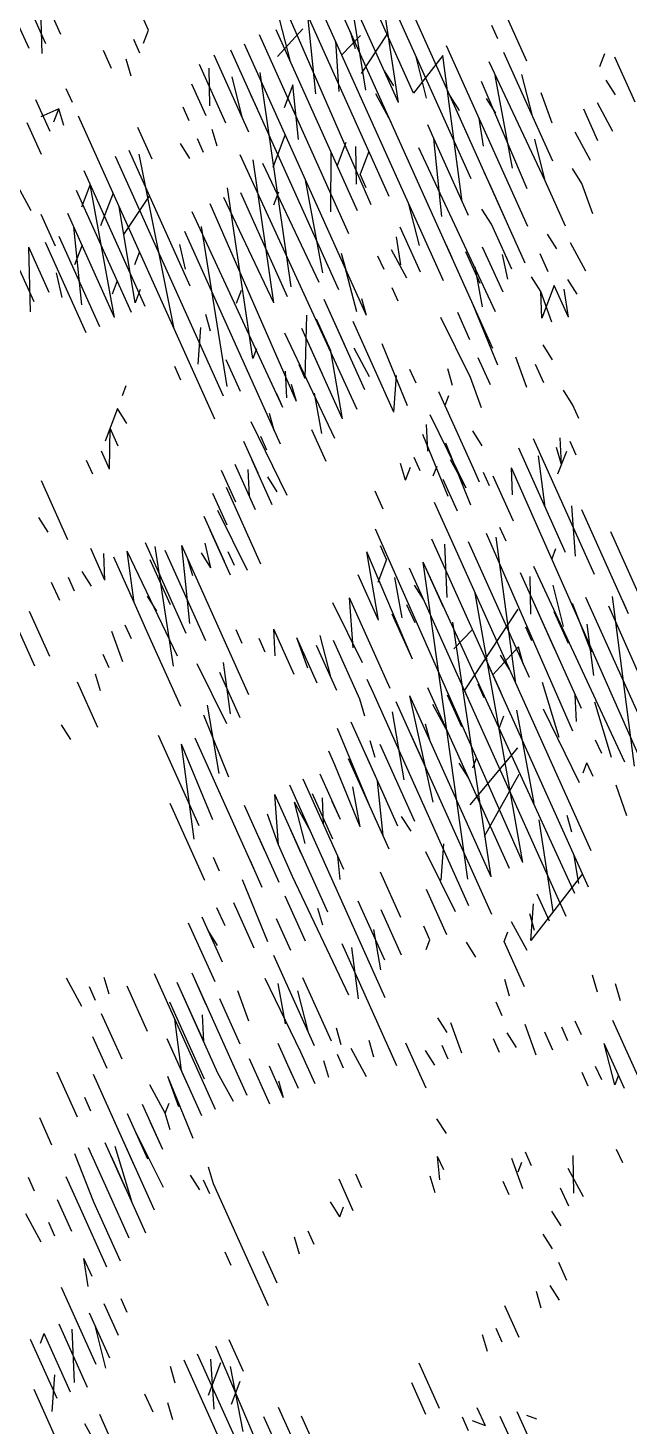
# Model space of a CAD drawing. Header units: metres. Extents: x 1851427 to 1852022, y 5183007 to 5183309.
# Drawn here: x 1851986.906 to 1851988.734, y 5183050.644 to 5183054.897 of the extents above; entities that cross this region are included whole.
import ezdxf

# ---------------------------------------------------------------- set-up
doc = ezdxf.new("R2010")
doc.units = ezdxf.units.M
doc.header["$LTSCALE"] = 2.5
doc.layers.add('FEUIL', color=7, linetype='CONTINUOUS')
doc.layers.add('TRONC', color=7, linetype='CONTINUOUS')
doc.layers.add('PRO_BAT', color=252, linetype='CONTINUOUS', lineweight=18)

# ---------------------------------------------------------------- blocks, each defined once
blk = doc.blocks.new('00_prunus')
at = {"layer": 'FEUIL', "color": 62, "linetype": 'Continuous'}
for p, q in [((-0.397, 5.8011), (-0.1075, 6.3142)), ((-0.651, 5.6487), (-0.0211, 6.2786)), ((-0.5494, 5.923), (-0.1938, 6.2786)), ((-0.5342, 5.735), (-0.0059, 6.2634)), ((-0.4123, 5.8214), (0.0094, 6.243)), ((-0.3462, 5.8011), (-0.0922, 6.243)), ((-0.397, 5.8011), (-0.0719, 6.1262)), ((-0.651, 5.5166), (-0.0922, 6.0754)), ((-0.651, 5.9535), (-0.651, 5.9738)), ((-0.6358, 5.8011), (-0.5139, 5.923)), ((-0.6358, 5.7706), (-0.4986, 5.9027)), ((-0.6358, 5.6995), (-0.4326, 5.9027)), ((-0.585, 5.8519), (-0.5494, 5.9027)), ((-0.5494, 5.5826), (-0.2294, 5.9027)), ((-0.6155, 5.8519), (-0.585, 5.8874)), ((-0.585, 5.7706), (-0.5139, 5.8874)), ((-0.5342, 5.6995), (-0.4326, 5.8874)), ((-0.4326, 5.8874), (-0.4123, 5.8214)), ((-0.3462, 5.8874), (-0.331, 5.8214)), ((-0.6155, 5.7503), (-0.4986, 5.8722)), ((-0.4326, 5.8214), (-0.397, 5.8722)), ((-0.4326, 5.669), (-0.2294, 5.8722)), ((-0.4123, 5.6487), (-0.1938, 5.8722)), ((-0.3107, 5.8722), (-0.2954, 5.8366)), ((-0.2802, 5.7706), (-0.2294, 5.8722)), ((-0.397, 5.6334), (-0.1938, 5.8366)), ((-0.3107, 5.7858), (-0.2802, 5.8519)), ((-0.2294, 5.8519), (-0.2091, 5.8011)), ((-0.2294, 5.8011), (-0.1938, 5.8519)), ((-0.6358, 5.7706), (-0.6002, 5.8214)), ((-0.5342, 5.7858), (-0.5139, 5.8214)), ((-0.397, 5.5979), (-0.1735, 5.8214)), ((-0.4631, 5.4963), (-0.1583, 5.8011)), ((0.1313, 5.6842), (0.2481, 5.8011)), ((-0.7171, 5.7503), (-0.6866, 5.7858)), ((-0.4123, 5.5166), (-0.143, 5.7858)), ((-0.0211, 5.7706), (-0.0059, 5.7858)), ((0.0957, 5.7198), (0.1618, 5.7858)), ((0.111, 5.6995), (0.1973, 5.7858)), ((-0.5494, 5.6842), (-0.4631, 5.7706)), ((-0.5139, 5.669), (-0.4631, 5.7706)), ((-0.3462, 5.4963), (-0.1938, 5.7706)), ((-0.2802, 5.6995), (-0.2446, 5.7706)), ((-0.2446, 5.7706), (-0.2446, 5.735)), ((-0.2091, 5.6842), (-0.1227, 5.7706)), ((-0.0211, 5.7503), (-0.0211, 5.7706)), ((0.111, 5.6842), (0.1465, 5.7706)), ((-0.6358, 5.5674), (-0.4478, 5.7503)), ((-0.5647, 5.735), (-0.5494, 5.7503)), ((-0.1938, 5.6995), (-0.1583, 5.7503)), ((-0.1735, 5.6842), (-0.1075, 5.7503)), ((-0.143, 5.6995), (-0.1227, 5.7503)), ((-0.0211, 5.735), (-0.0059, 5.7503)), ((-0.3818, 5.7198), (-0.3818, 5.6842)), ((-0.3818, 5.669), (-0.3615, 5.7198)), ((-0.3462, 5.7198), (-0.3462, 5.6842)), ((-0.143, 5.6842), (-0.1075, 5.7198)), ((-0.0211, 5.6995), (-0.0059, 5.7198)), ((-0.7374, 5.669), (-0.7018, 5.6995)), ((-0.3615, 5.6182), (-0.331, 5.6995)), ((-0.2599, 5.6995), (-0.2599, 5.6487)), ((-0.6358, 5.6334), (-0.585, 5.6842)), ((-0.1227, 5.669), (-0.1075, 5.6842)), ((-0.4986, 5.6182), (-0.4631, 5.669)), ((-0.7374, 5.6334), (-0.7171, 5.6487)), ((-0.7374, 5.5979), (-0.7171, 5.6334)), ((-0.7374, 5.5979), (-0.7018, 5.6334)), ((-0.7018, 5.6334), (-0.7018, 5.5826)), ((-0.6358, 5.6182), (-0.6155, 5.6487)), ((-0.6358, 5.5979), (-0.585, 5.6487)), ((-0.5494, 5.6182), (-0.5342, 5.6334)), ((-0.5139, 5.5826), (-0.4631, 5.6334)), ((-0.4986, 5.3642), (-0.2091, 5.6487)), ((-0.3818, 5.5318), (-0.3107, 5.6487)), ((-0.3818, 5.5166), (-0.2446, 5.6487)), ((-0.331, 5.4658), (-0.2294, 5.6487)), ((-0.0922, 5.5979), (-0.0567, 5.6334)), ((-0.7171, 5.5826), (-0.6866, 5.6182)), ((-0.7018, 5.5826), (-0.6866, 5.6182)), ((-0.6155, 5.5674), (-0.585, 5.6182)), ((-0.4834, 5.5826), (-0.4631, 5.6182)), ((-0.3107, 5.2778), (0.0297, 5.6182)), ((-0.2802, 5.6182), (-0.2802, 5.5979)), ((0.0449, 5.5979), (0.0602, 5.6182)), ((0.0602, 5.6182), (0.0805, 5.5979)), ((0.0602, 5.5979), (0.0602, 5.6182)), ((0.0602, 5.5826), (0.0957, 5.6182)), ((-0.4986, 5.5674), (-0.4631, 5.5979)), ((-0.3462, 5.481), (-0.2294, 5.5979)), ((-0.331, 5.3794), (-0.2091, 5.5979)), ((-0.2091, 5.3794), (-0.0719, 5.5979)), ((-0.2091, 5.4455), (-0.0567, 5.5979)), ((-0.4631, 5.5674), (-0.4478, 5.5826)), ((-0.331, 5.4658), (-0.2091, 5.5826)), ((-0.3107, 5.3134), (-0.0414, 5.5826)), ((-0.4478, 5.4963), (-0.397, 5.5674)), ((-0.4123, 5.3439), (-0.1938, 5.5674)), ((-0.7374, 5.5318), (-0.7171, 5.5471)), ((-0.6358, 5.4658), (-0.5647, 5.5318)), ((-0.6155, 5.5166), (-0.585, 5.5471)), ((-0.397, 5.3286), (-0.1735, 5.5471)), ((-0.3107, 5.3286), (-0.1938, 5.5318)), ((-0.1583, 5.3947), (-0.0059, 5.5471)), ((-0.1227, 5.3642), (-0.0211, 5.5318)), ((-0.1075, 5.5471), (-0.0922, 5.481)), ((-0.0567, 5.5318), (-0.0567, 5.481)), ((-0.0211, 5.5318), (-0.0211, 5.4963)), ((-0.7374, 5.4963), (-0.7171, 5.5166)), ((-0.7171, 5.481), (-0.6866, 5.5166)), ((-0.4123, 5.2778), (-0.1735, 5.5166)), ((-0.143, 5.3947), (-0.0719, 5.5166)), ((-0.143, 5.3794), (-0.0059, 5.5166)), ((-0.1938, 5.4658), (-0.1735, 5.4963)), ((0.0449, 5.4658), (0.0805, 5.4963)), ((-0.8034, 5.4658), (-0.7882, 5.481)), ((-0.5494, 5.3794), (-0.4478, 5.481)), ((-0.4986, 5.3947), (-0.4123, 5.481)), ((-0.1227, 5.3642), (-0.0059, 5.481)), ((-0.6155, 5.4455), (-0.6002, 5.4658)), ((-0.5647, 5.3947), (-0.4986, 5.4658)), ((-0.4123, 5.3794), (-0.3818, 5.4658)), ((-0.2802, 5.4658), (-0.2802, 5.4455)), ((-0.1227, 5.4658), (-0.1227, 5.4455)), ((-0.0719, 5.3642), (-0.0211, 5.4658)), ((-0.0059, 5.4302), (0.0297, 5.4658)), ((-0.8187, 5.415), (-0.8034, 5.4302)), ((-0.8034, 5.3947), (-0.7882, 5.4302)), ((-0.6358, 5.3947), (-0.6002, 5.4302)), ((-0.6155, 5.415), (-0.6155, 5.4302)), ((-0.5647, 5.4302), (-0.5494, 5.4455)), ((-0.5494, 5.3794), (-0.5342, 5.4302)), ((-0.4986, 5.415), (-0.4631, 5.4455)), ((-0.4834, 5.3439), (-0.3818, 5.4455)), ((-0.4834, 5.3439), (-0.4326, 5.4302)), ((-0.4834, 5.3134), (-0.3615, 5.4302)), ((-0.1075, 5.3439), (-0.0059, 5.4455)), ((-0.0922, 5.3286), (0.0094, 5.4302)), ((-0.0414, 5.4455), (-0.0414, 5.415)), ((-0.8898, 5.2778), (-0.7526, 5.415)), ((-0.8034, 5.415), (-0.8034, 5.3794)), ((-0.8034, 5.3947), (-0.7882, 5.415)), ((-0.2599, 5.3947), (-0.2446, 5.415)), ((-0.143, 5.415), (-0.143, 5.3947)), ((-0.1075, 5.415), (-0.1075, 5.3947)), ((-0.0211, 5.3642), (0.0297, 5.415)), ((-0.0059, 5.3286), (0.0297, 5.415)), ((-0.8542, 5.2778), (-0.7374, 5.3947)), ((-0.8034, 5.3286), (-0.7679, 5.3947)), ((-0.6866, 5.3134), (-0.6002, 5.3947)), ((-0.331, 5.3947), (-0.331, 5.3794)), ((-0.2599, 5.3439), (-0.2446, 5.3947)), ((-0.0414, 5.3642), (-0.0211, 5.3947)), ((-0.6155, 5.3439), (-0.6002, 5.3794)), ((-0.397, 5.3439), (-0.3818, 5.3794)), ((-0.0059, 5.3439), (0.0297, 5.3794)), ((-1.159, 4.9375), (-0.7374, 5.3642)), ((-0.7526, 5.3286), (-0.7374, 5.3642)), ((-0.6663, 5.2931), (-0.6002, 5.3642)), ((-0.4631, 5.3134), (-0.4326, 5.3642)), ((-0.331, 5.3286), (-0.2954, 5.3642)), ((-1.0066, 5.227), (-0.905, 5.3286)), ((-0.9711, 5.227), (-0.8542, 5.3439)), ((-0.8695, 5.2778), (-0.839, 5.3439)), ((-0.7679, 5.2931), (-0.7171, 5.3439)), ((-0.7171, 5.3286), (-0.7018, 5.3439)), ((-0.7018, 5.3286), (-0.6866, 5.3439)), ((-0.6866, 5.3134), (-0.651, 5.3439)), ((-0.6358, 5.3134), (-0.6358, 5.3286)), ((-0.6155, 5.3134), (-0.6002, 5.3286)), ((-0.2446, 5.3134), (-0.2294, 5.3286)), ((-0.2446, 5.3134), (-0.2294, 5.3286)), ((-0.6002, 5.2931), (-0.6002, 5.3134)), ((-0.6002, 5.2931), (-0.585, 5.3134)), ((-0.4834, 5.2778), (-0.4478, 5.3134)), ((-0.4478, 5.2118), (-0.3615, 5.2931)), ((-0.839, 5.2626), (-0.839, 5.2778)), ((-0.7679, 5.2626), (-0.7526, 5.2778)), ((-0.1735, 5.2626), (-0.1735, 5.2778)), ((-0.9558, 5.0391), (-0.7374, 5.2626)), ((-0.8542, 5.0746), (-0.7526, 5.2626)), ((-1.3114, 4.8511), (-0.9406, 5.227)), ((-1.159, 4.973), (-0.905, 5.227)), ((-1.0574, 5.0238), (-0.9406, 5.2423)), ((-1.0574, 4.8359), (-0.6663, 5.227)), ((-1.0422, 5.0238), (-0.8187, 5.2423)), ((-1.0422, 4.8867), (-0.6866, 5.2423)), ((-0.9558, 5.0746), (-0.8034, 5.227)), ((-0.8898, 5.1762), (-0.8542, 5.227)), ((-0.8695, 5.0899), (-0.7171, 5.2423)), ((-0.839, 5.1762), (-0.8187, 5.227)), ((-0.7171, 5.1559), (-0.6866, 5.227)), ((-0.4326, 5.1915), (-0.3818, 5.2423)), ((-0.4326, 5.2118), (-0.4123, 5.227)), ((-0.4123, 5.1762), (-0.3615, 5.227)), ((-0.397, 5.1915), (-0.3818, 5.227)), ((-0.1938, 5.227), (-0.1735, 5.2423)), ((-0.1735, 5.2423), (-0.1735, 5.1915)), ((-0.9558, 4.8359), (-0.585, 5.2118)), ((-0.1938, 5.1559), (-0.1735, 5.2118)), ((-0.1938, 5.1915), (-0.1735, 5.2118)), ((-1.0422, 4.8206), (-0.6663, 5.1915)), ((-0.9558, 5.1254), (-0.9203, 5.1915)), ((-0.8898, 4.7851), (-0.6663, 5.1915)), ((-0.4478, 5.1051), (-0.3615, 5.1915)), ((-1.0422, 4.7851), (-0.651, 5.1762)), ((-0.9558, 4.8359), (-0.7526, 5.1762)), ((-0.8187, 5.1762), (-0.7882, 5.0391)), ((-0.7018, 5.0543), (-0.585, 5.1762)), ((-0.6358, 5.0899), (-0.585, 5.1762)), ((-0.6155, 5.1762), (-0.6155, 5.1407)), ((-0.1938, 5.1559), (-0.1735, 5.1762)), ((-0.6663, 5.1051), (-0.6358, 5.1559)), ((-0.4326, 5.0899), (-0.3615, 5.1559)), ((-0.1735, 5.1407), (-0.1583, 5.1559)), ((-0.9203, 4.8003), (-0.7374, 5.1254)), ((-0.839, 5.1254), (-0.8187, 5.0746)), ((-0.7679, 5.1254), (-0.7526, 5.0899)), ((-0.6358, 5.0899), (-0.585, 5.1407)), ((-0.4123, 5.0746), (-0.3615, 5.1254)), ((-0.651, 5.0391), (-0.585, 5.1051)), ((-0.6155, 5.0391), (-0.585, 5.1051)), ((-0.4123, 5.0899), (-0.397, 5.1051)), ((-0.3818, 5.0746), (-0.3615, 5.1051)), ((-0.1735, 5.0391), (-0.1075, 5.1051)), ((-1.0219, 5.0238), (-0.9711, 5.0899)), ((-0.9558, 5.0543), (-0.9406, 5.0899)), ((-0.9406, 5.0238), (-0.8898, 5.0899)), ((-0.6358, 5.0238), (-0.5647, 5.0899)), ((-0.4986, 4.9222), (-0.331, 5.0899)), ((-0.3818, 4.9883), (-0.331, 5.0899)), ((-0.3818, 5.0746), (-0.3615, 5.0899)), ((-0.4123, 4.973), (-0.3107, 5.0746)), ((-0.3818, 4.9222), (-0.2954, 5.0746)), ((-0.3818, 4.973), (-0.2802, 5.0746)), ((-0.9914, 4.973), (-0.905, 5.0543)), ((-0.3818, 4.9375), (-0.2599, 5.0543)), ((-0.2954, 4.9883), (-0.2599, 5.0543)), ((-0.143, 5.0391), (-0.1227, 5.0543)), ((-1.0066, 5.0238), (-0.9914, 5.0391)), ((-0.9406, 4.9222), (-0.8695, 5.0391)), ((-0.9406, 4.8206), (-0.7374, 5.0238)), ((-0.8542, 5.0238), (-0.8542, 5.0035)), ((-0.651, 4.973), (-0.585, 5.0391)), ((-0.6155, 4.973), (-0.5647, 5.0238)), ((-0.6002, 4.9883), (-0.5647, 5.0391)), ((-0.585, 4.973), (-0.5342, 5.0238)), ((-0.5647, 4.9883), (-0.5342, 5.0238)), ((-0.5494, 4.973), (-0.4986, 5.0238)), ((-0.5139, 4.9883), (-0.4986, 5.0238)), ((-0.2954, 4.9883), (-0.2446, 5.0391)), ((-0.2446, 5.0035), (-0.2294, 5.0391)), ((-0.2446, 5.0035), (-0.2091, 5.0391)), ((-1.0066, 4.9883), (-0.9914, 5.0035)), ((-0.9914, 4.9883), (-0.9914, 5.0035)), ((-0.9203, 4.8003), (-0.7171, 5.0035)), ((-0.8034, 4.8714), (-0.7171, 5.0035)), ((-0.4986, 4.9883), (-0.4834, 5.0035)), ((-0.4631, 4.9883), (-0.4478, 5.0035)), ((-0.2294, 4.9883), (-0.2091, 5.0035)), ((-1.0727, 4.9527), (-1.0422, 4.9883)), ((-0.9406, 4.7495), (-0.7018, 4.9883)), ((-0.905, 4.7495), (-0.6663, 4.9883)), ((-0.8898, 4.9883), (-0.8542, 4.8867)), ((-0.2091, 4.973), (-0.1938, 4.9883)), ((-0.7526, 4.8867), (-0.7018, 4.973)), ((-0.1938, 4.9527), (-0.1735, 4.973)), ((-0.905, 4.9527), (-0.8898, 4.8511)), ((-0.839, 4.9527), (-0.839, 4.9375)), ((-0.4834, 4.8867), (-0.4478, 4.9527)), ((-0.4123, 4.8714), (-0.331, 4.9527)), ((-1.0066, 4.9019), (-0.9914, 4.9222)), ((-0.7882, 4.8359), (-0.7018, 4.9222)), ((-0.7018, 4.9019), (-0.6866, 4.9222)), ((-0.4986, 4.8867), (-0.4478, 4.9375)), ((-0.4834, 4.8714), (-0.4123, 4.9375)), ((-0.2091, 4.8714), (-0.1583, 4.9222)), ((-1.0219, 4.7851), (-0.9558, 4.9019)), ((-0.7679, 4.8206), (-0.6866, 4.9019)), ((-0.1938, 4.8511), (-0.143, 4.9019)), ((-0.7679, 4.7851), (-0.6663, 4.8867)), ((-0.4986, 4.8003), (-0.4478, 4.8867)), ((-1.0422, 4.8359), (-1.0219, 4.8714)), ((-0.7526, 4.8003), (-0.7171, 4.8714)), ((-0.7171, 4.8003), (-0.651, 4.8714)), ((-0.5139, 4.8003), (-0.4478, 4.8714)), ((-1.0422, 4.8511), (-1.0066, 4.7343)), ((-0.7171, 4.8003), (-0.6866, 4.8511)), ((-0.6866, 4.8003), (-0.6358, 4.8511)), ((-0.8542, 4.7698), (-0.839, 4.8206)), ((-0.839, 4.5819), (-0.6002, 4.8206)), ((-0.7882, 4.8206), (-0.7679, 4.8359)), ((-0.7171, 4.7343), (-0.6155, 4.8359)), ((-0.6663, 4.7851), (-0.651, 4.8206)), ((-0.6002, 4.6835), (-0.4478, 4.8359)), ((-0.5139, 4.7343), (-0.4326, 4.8206)), ((-0.4986, 4.6987), (-0.4326, 4.8206)), ((-0.4986, 4.719), (-0.397, 4.8206)), ((-1.0219, 4.7698), (-0.9914, 4.8003)), ((-0.8898, 4.7343), (-0.8187, 4.8003)), ((-0.7171, 4.6682), (-0.585, 4.8003)), ((-0.651, 4.7495), (-0.6155, 4.8003)), ((-0.6155, 4.7343), (-0.585, 4.8003)), ((-1.0066, 4.7343), (-0.9914, 4.7851)), ((-1.0066, 4.7495), (-0.9914, 4.7698)), ((-0.6155, 4.7343), (-0.585, 4.7698)), ((-0.6002, 4.719), (-0.5494, 4.7698)), ((-1.0066, 4.719), (-0.9711, 4.7495)), ((-0.8898, 4.6987), (-0.839, 4.7495)), ((-0.8187, 4.6987), (-0.7679, 4.7495)), ((-0.7171, 4.719), (-0.7018, 4.7495)), ((-1.159, 4.6987), (-1.1438, 4.719)), ((-1.1235, 4.6987), (-1.1082, 4.719)), ((-1.0219, 4.6682), (-0.9711, 4.719)), ((-0.9711, 4.719), (-0.9711, 4.7343)), ((-0.5342, 4.6479), (-0.4478, 4.7343)), ((-0.9406, 4.6835), (-0.9203, 4.6987)), ((-0.8695, 4.6835), (-0.8542, 4.6987)), ((-0.839, 4.6479), (-0.7882, 4.6987)), ((-0.8187, 4.6327), (-0.7526, 4.6987)), ((-0.7882, 4.5666), (-0.651, 4.6987)), ((-0.8695, 4.6682), (-0.8695, 4.6835)), ((-0.5494, 4.6682), (-0.5342, 4.6835)), ((-1.0066, 4.6479), (-0.9914, 4.6682)), ((-0.8187, 4.6174), (-0.7882, 4.6682)), ((-0.7171, 4.6479), (-0.7018, 4.6682)), ((-0.7018, 4.6174), (-0.651, 4.6682)), ((-1.2302, 4.5971), (-1.1946, 4.6327)), ((-1.2098, 4.5819), (-1.159, 4.6327)), ((-1.1946, 4.5819), (-1.159, 4.6327)), ((-1.0066, 4.6174), (-0.9914, 4.6327)), ((-0.8898, 4.4955), (-0.7526, 4.6327)), ((-0.8034, 4.5666), (-0.7679, 4.6327)), ((-0.6866, 4.5971), (-0.651, 4.6327)), ((-1.1946, 4.5971), (-1.1946, 4.5819)), ((-1.1743, 4.5819), (-1.159, 4.5971)), ((-1.159, 4.5666), (-1.1438, 4.5819)), ((-0.9711, 4.5463), (-0.9406, 4.5819)), ((-0.9406, 4.5666), (-0.9203, 4.5819)), ((-0.7679, 4.4803), (-0.6663, 4.5819)), ((-0.585, 4.5666), (-0.5647, 4.5819)), ((-0.7882, 4.4955), (-0.7171, 4.5666)), ((-0.7526, 4.4955), (-0.7171, 4.5463)), ((-0.7526, 4.465), (-0.6663, 4.5463)), ((-0.7171, 4.4955), (-0.6866, 4.5463)), ((-0.9406, 4.5158), (-0.9203, 4.5311)), ((-0.9406, 4.4803), (-0.8898, 4.5311)), ((-0.8542, 4.4955), (-0.839, 4.5158)), ((-0.8034, 4.4955), (-0.7882, 4.5158)), ((-0.6663, 4.4803), (-0.6358, 4.5158)), ((-0.6663, 4.4142), (-0.5647, 4.5158)), ((-1.2454, 4.4803), (-1.2302, 4.4955)), ((-0.6663, 4.4447), (-0.6155, 4.4955)), ((-0.651, 4.3939), (-0.5494, 4.4955)), ((-1.1946, 4.4142), (-1.1743, 4.465)), ((-0.7526, 4.4295), (-0.7171, 4.465)), ((-0.6358, 4.3787), (-0.5494, 4.465)), ((-0.6155, 4.4295), (-0.6002, 4.465)), ((-0.4631, 4.4447), (-0.4478, 4.465)), ((-1.2098, 4.4142), (-1.1743, 4.4447)), ((-1.1235, 4.4295), (-1.1082, 4.4447)), ((-0.9914, 4.4295), (-0.9711, 4.4447)), ((-0.6002, 4.3787), (-0.5647, 4.4447)), ((-0.4478, 4.4295), (-0.4326, 4.4447)), ((-0.4478, 4.4295), (-0.4326, 4.4447)), ((-0.4326, 4.4142), (-0.397, 4.4447)), ((-1.1235, 4.3939), (-1.093, 4.4295)), ((-1.1082, 4.4142), (-1.1082, 4.4295)), ((-1.1946, 4.3939), (-1.1743, 4.4142)), ((-0.7526, 4.3939), (-0.7374, 4.4142)), ((-0.6155, 4.3634), (-0.5647, 4.4142)), ((-1.1946, 4.3634), (-1.1743, 4.3787)), ((-1.1082, 4.3787), (-1.093, 4.3939)), ((-1.0066, 4.3634), (-0.9914, 4.3939)), ((-1.0066, 4.3787), (-0.9914, 4.3939)), ((-1.0066, 4.3431), (-0.9914, 4.3634)), ((-0.6155, 4.3279), (-0.585, 4.3634)), ((-1.1946, 4.3279), (-1.1743, 4.3431)), ((-0.6002, 4.3126), (-0.5647, 4.3431)), ((-0.905, 4.3126), (-0.8898, 4.3279)), ((-0.6002, 4.3126), (-0.6002, 4.3279)), ((-0.905, 4.2771), (-0.8695, 4.3126)), ((-0.6155, 4.2618), (-0.5647, 4.3126)), ((-0.8898, 4.2618), (-0.8898, 4.2771)), ((-0.8898, 4.2618), (-0.8695, 4.2771)), ((-0.6358, 4.211), (-0.5647, 4.2771)), ((-0.6358, 4.1755), (-0.5342, 4.2771)), ((-0.839, 4.1044), (-0.7018, 4.2415)), ((-0.7018, 4.2263), (-0.6866, 4.2415)), ((-0.6866, 4.2263), (-0.6663, 4.2415)), ((-0.6002, 4.1755), (-0.5494, 4.2415)), ((-0.8695, 4.211), (-0.8542, 4.2263)), ((-0.6358, 4.1399), (-0.5494, 4.2263)), ((-0.8542, 4.1907), (-0.839, 4.211)), ((-0.839, 4.1399), (-0.8034, 4.1755)), ((-0.6155, 4.1247), (-0.5647, 4.1755)), ((-0.7679, 4.1399), (-0.7526, 4.1552)), ((-0.6155, 4.0891), (-0.5494, 4.1552)), ((-0.6002, 4.0739), (-0.5342, 4.1399)), ((-0.5139, 4.1247), (-0.4986, 4.1399)), ((-1.3978, 3.9215), (-1.2302, 4.0891)), ((-1.2606, 4.0891), (-1.2454, 4.0891)), ((-1.2302, 4.0536), (-1.2098, 4.0739)), ((-1.2302, 4.0536), (-1.2098, 4.0739)), ((-1.1946, 4.0536), (-1.1743, 4.0739)), ((-0.585, 4.0383), (-0.5647, 4.0739)), ((-0.585, 4.0536), (-0.5647, 4.0739)), ((-1.1946, 4.0536), (-1.1743, 4.0536)), ((-1.1743, 4.0383), (-1.159, 4.0536)), ((-0.839, 4.0028), (-0.8034, 4.0383)), ((-0.651, 4.0231), (-0.6358, 4.0383)), ((-0.9203, 3.8859), (-0.7882, 4.0231)), ((-0.651, 3.9875), (-0.6155, 4.0231)), ((-0.6358, 3.9367), (-0.5494, 4.0231)), ((-0.9203, 3.8504), (-0.7679, 4.0028)), ((-0.8695, 3.9215), (-0.8187, 4.0028)), ((-0.8187, 3.9367), (-0.7882, 4.0028)), ((-0.8034, 4.0028), (-0.8034, 3.952)), ((-0.651, 3.952), (-0.6002, 4.0028)), ((-1.093, 3.7843), (-0.905, 3.9723)), ((-1.0422, 3.8707), (-0.9406, 3.9723)), ((-0.8898, 3.8504), (-0.7526, 3.9875)), ((-0.839, 3.9875), (-0.839, 3.952)), ((-0.651, 3.9367), (-0.6155, 3.9875)), ((-0.6358, 3.9012), (-0.5647, 3.9723)), ((-0.6155, 3.9012), (-0.585, 3.9723)), ((-0.9558, 3.8859), (-0.8898, 3.952)), ((-0.6155, 3.8859), (-0.5494, 3.952)), ((-0.5494, 3.9367), (-0.5494, 3.952)), ((-0.6002, 3.8707), (-0.5342, 3.9367)), ((-0.7679, 3.9012), (-0.7526, 3.9215)), ((-0.7374, 3.9012), (-0.7171, 3.9215)), ((-0.6002, 3.8504), (-0.585, 3.9012)), ((-0.8187, 3.7183), (-0.6663, 3.8707)), ((-0.7018, 3.7335), (-0.5647, 3.8707)), ((-0.6866, 3.8199), (-0.651, 3.8504))]:
    blk.add_line(p, q, dxfattribs=at)
at = {"layer": 'TRONC', "color": 39, "linetype": 'Continuous'}
for p, q in [((-0.7171, 5.923), (-0.6663, 5.9738)), ((-0.6866, 5.923), (-0.6663, 5.9382)), ((-0.4986, 5.9382), (-0.4834, 5.9535)), ((-0.7018, 5.8722), (-0.6663, 5.9027)), ((-0.6866, 5.8519), (-0.651, 5.8874)), ((-0.3107, 5.8519), (-0.2954, 5.8722)), ((-0.6866, 5.8214), (-0.651, 5.8519)), ((-0.5342, 5.8366), (-0.5139, 5.8519)), ((-0.4834, 5.8214), (-0.4631, 5.8366)), ((-0.3818, 5.8214), (-0.3615, 5.8366)), ((-0.6866, 5.7858), (-0.6663, 5.8011)), ((-0.397, 5.7706), (-0.3615, 5.8011)), ((-0.4631, 5.7706), (-0.4478, 5.7858)), ((-0.6866, 5.7198), (-0.6358, 5.7706)), ((-0.6002, 5.6995), (-0.5647, 5.735)), ((-0.2091, 5.7198), (-0.1938, 5.735)), ((0.0094, 5.6995), (0.0297, 5.7198)), ((-0.6866, 5.6842), (-0.6663, 5.6995)), ((-0.585, 5.6842), (-0.5647, 5.6995)), ((-0.397, 5.669), (-0.3818, 5.6842)), ((-0.6866, 5.6487), (-0.6663, 5.669)), ((-0.1735, 5.6487), (-0.1583, 5.669)), ((-0.6866, 5.6182), (-0.6663, 5.6334)), ((-0.6002, 5.5979), (-0.5647, 5.6334)), ((-0.5494, 5.6182), (-0.5342, 5.6334)), ((-0.1583, 5.6334), (-0.143, 5.6487)), ((-0.143, 5.6182), (-0.1227, 5.6334)), ((0.0449, 5.6334), (0.0602, 5.6487)), ((0.0602, 5.5471), (0.0957, 5.5826)), ((-0.6663, 5.4963), (-0.6002, 5.5674)), ((-0.4123, 5.5471), (-0.397, 5.5674)), ((-0.4986, 5.5318), (-0.4834, 5.5471)), ((-0.4123, 5.5166), (-0.397, 5.5318)), ((-0.4631, 5.4963), (-0.4478, 5.5166)), ((-0.7882, 5.481), (-0.7679, 5.4963)), ((-0.6663, 5.4658), (-0.6358, 5.4963)), ((-0.4478, 5.4455), (-0.397, 5.4963)), ((-0.6663, 5.4302), (-0.6358, 5.4658)), ((-0.4326, 5.4302), (-0.397, 5.4658)), ((-0.4326, 5.3947), (-0.397, 5.4302)), ((-0.6866, 5.3794), (-0.6663, 5.3947)), ((-0.6866, 5.3439), (-0.6358, 5.3947)), ((-0.4123, 5.3794), (-0.397, 5.3947)), ((-0.7018, 5.2931), (-0.6358, 5.3642)), ((-0.4123, 5.3439), (-0.397, 5.3642)), ((-0.397, 5.3286), (-0.3818, 5.3439)), ((-0.6866, 5.2778), (-0.651, 5.3134)), ((-0.397, 5.2931), (-0.3818, 5.3134)), ((-0.905, 5.2626), (-0.8898, 5.2778)), ((-0.6866, 5.2423), (-0.651, 5.2778)), ((-0.397, 5.2626), (-0.3818, 5.2778)), ((-0.585, 5.2423), (-0.5647, 5.2626)), ((-0.397, 5.227), (-0.3615, 5.2626)), ((-0.9711, 5.227), (-0.9558, 5.2423)), ((-0.9406, 5.1559), (-0.8898, 5.2118)), ((-0.8898, 5.1407), (-0.8187, 5.2118)), ((-0.3818, 5.1762), (-0.3462, 5.2118)), ((-0.905, 5.1559), (-0.8695, 5.1915)), ((-0.7171, 5.1407), (-0.6663, 5.1915)), ((-0.6155, 5.1762), (-0.6002, 5.1915)), ((-0.3818, 5.1407), (-0.3462, 5.1762)), ((-0.8542, 5.1407), (-0.839, 5.1559)), ((-0.6866, 5.1407), (-0.6663, 5.1559)), ((-0.8542, 5.1051), (-0.839, 5.1254)), ((-0.6866, 5.1051), (-0.6663, 5.1254)), ((-0.397, 5.0899), (-0.3462, 5.1407)), ((-0.839, 5.0899), (-0.8187, 5.1051)), ((-0.7018, 5.0543), (-0.651, 5.1051)), ((-0.839, 5.0543), (-0.8034, 5.0899)), ((-0.3615, 5.0543), (-0.3462, 5.0746)), ((-0.8187, 5.0391), (-0.8034, 5.0543)), ((-0.3462, 5.0035), (-0.2954, 5.0543)), ((-0.8034, 5.0238), (-0.7882, 5.0391)), ((-0.8034, 4.9883), (-0.7679, 5.0238)), ((-0.6866, 5.0035), (-0.651, 5.0391)), ((-0.7882, 4.973), (-0.7526, 5.0035)), ((-0.6663, 4.9883), (-0.651, 5.0035)), ((-0.331, 4.9883), (-0.3107, 5.0035)), ((-0.331, 4.9527), (-0.2954, 4.9883)), ((-0.7679, 4.9527), (-0.7526, 4.973)), ((-0.6663, 4.9527), (-0.651, 4.973)), ((-0.7679, 4.9222), (-0.7374, 4.9527)), ((-0.3107, 4.9375), (-0.2954, 4.9527)), ((-0.839, 4.9222), (-0.8187, 4.9375)), ((-0.7374, 4.8511), (-0.651, 4.9375)), ((-0.7171, 4.8359), (-0.6358, 4.9222)), ((-0.3107, 4.9019), (-0.2802, 4.9375)), ((-0.2954, 4.8867), (-0.2802, 4.9019)), ((-0.651, 4.8714), (-0.6358, 4.8867)), ((-0.2954, 4.8511), (-0.2802, 4.8714)), ((-0.3107, 4.8003), (-0.2599, 4.8511)), ((-0.6866, 4.8003), (-0.6663, 4.8206)), ((-0.6866, 4.7698), (-0.6358, 4.8206)), ((-0.651, 4.7698), (-0.6155, 4.8003)), ((-0.2802, 4.7698), (-0.2599, 4.7851)), ((-0.651, 4.7343), (-0.6155, 4.7698)), ((-0.651, 4.6987), (-0.6155, 4.7343)), ((-0.6358, 4.6835), (-0.585, 4.7343)), ((-0.6155, 4.6682), (-0.585, 4.6987)), ((-1.1946, 4.6327), (-1.159, 4.6682)), ((-0.651, 4.5971), (-0.585, 4.6682)), ((-1.1235, 4.6327), (-1.1082, 4.6479)), ((-1.1082, 4.6174), (-1.093, 4.6327)), ((-1.093, 4.5971), (-1.0727, 4.6174)), ((-1.0727, 4.5819), (-1.0422, 4.6174)), ((-0.6358, 4.5819), (-0.585, 4.6327)), ((-0.585, 4.5971), (-0.5647, 4.6174)), ((-1.0422, 4.5819), (-1.0219, 4.5971)), ((-0.6002, 4.5463), (-0.5494, 4.5971)), ((-1.0219, 4.5666), (-1.0066, 4.5819)), ((-0.6002, 4.5158), (-0.5342, 4.5819)), ((-0.9558, 4.5311), (-0.9406, 4.5463)), ((-0.9406, 4.5158), (-0.9203, 4.5311)), ((-0.8898, 4.4955), (-0.8695, 4.5158)), ((-0.6002, 4.4803), (-0.5647, 4.5158)), ((-0.8542, 4.465), (-0.8187, 4.4955)), ((-0.8187, 4.465), (-0.8034, 4.4803)), ((-0.6663, 4.3431), (-0.5139, 4.4955)), ((-0.6155, 4.4295), (-0.5494, 4.4955)), ((-0.8034, 4.4447), (-0.7882, 4.465)), ((-0.7882, 4.4295), (-0.7526, 4.465)), ((-0.5342, 4.4142), (-0.4834, 4.465)), ((-0.7679, 4.4142), (-0.7374, 4.4447)), ((-0.7526, 4.3939), (-0.7171, 4.4295)), ((-0.7374, 4.3787), (-0.6866, 4.4295)), ((-0.7018, 4.3787), (-0.6663, 4.4142)), ((-0.651, 4.3279), (-0.5647, 4.4142)), ((-0.5139, 4.3634), (-0.4631, 4.4142)), ((-0.6866, 4.3634), (-0.651, 4.3939)), ((-0.4986, 4.3431), (-0.4631, 4.3787)), ((-0.651, 4.2923), (-0.585, 4.3634)), ((-0.585, 4.2263), (-0.4834, 4.3279)), ((-1.2302, 4.2923), (-1.2098, 4.3126)), ((-0.6155, 4.2923), (-0.6002, 4.3126)), ((-0.4834, 4.2618), (-0.4326, 4.3126)), ((-1.2302, 4.2618), (-1.2098, 4.2771)), ((-0.6155, 4.2618), (-0.585, 4.2923)), ((-0.6002, 4.2415), (-0.5494, 4.2923)), ((-0.4986, 4.2771), (-0.4834, 4.2923)), ((-1.2098, 4.2415), (-1.1946, 4.2618)), ((-0.7018, 4.2415), (-0.6866, 4.2618)), ((-0.585, 4.1907), (-0.5342, 4.2415)), ((-0.4631, 4.211), (-0.4326, 4.2415)), ((-1.1946, 4.1907), (-1.159, 4.2263)), ((-0.5647, 4.1755), (-0.5139, 4.2263)), ((-0.5494, 4.1552), (-0.4986, 4.211)), ((-1.1743, 4.1755), (-1.159, 4.1907)), ((-1.159, 4.1552), (-1.1438, 4.1755)), ((-0.5342, 4.1399), (-0.4986, 4.1755)), ((-0.4631, 4.1399), (-0.4478, 4.1552)), ((-0.5342, 4.1044), (-0.4986, 4.1399)), ((-1.1235, 4.0536), (-1.0727, 4.1044)), ((-0.5139, 4.0891), (-0.4986, 4.1044)), ((-0.4986, 4.0739), (-0.4631, 4.1044)), ((-1.1082, 4.0383), (-1.0727, 4.0739)), ((-0.7526, 3.952), (-0.7374, 3.9723))]:
    blk.add_line(p, q, dxfattribs=at)

msp = doc.modelspace()

# ---------------------------------------------------------------- block references
at = {"layer": 'PRO_BAT', "xscale": -2.100000000007398, "yscale": 2.099999999994905, "zscale": 2.1, "rotation": 339.22055588187}
msp.add_blockref('00_prunus', (1851982.9321, 5183043.5756), dxfattribs=at)

doc.saveas('drawing.dxf')
